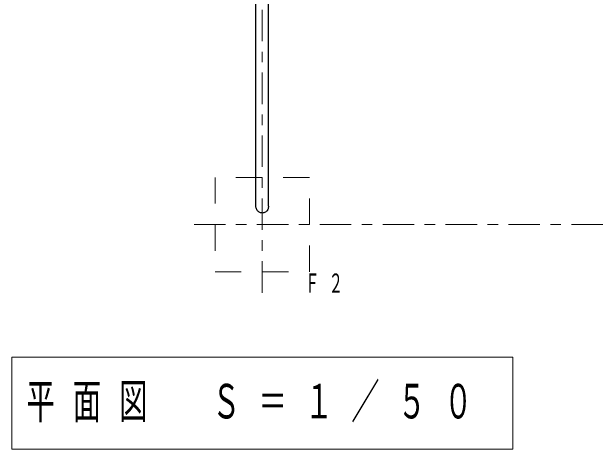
# Model space of a CAD drawing. Units: millimetres on the paper. Extents: x 200 to 618, y 141 to 438.
# Drawn here: x 285 to 340.8, y 304.1 to 345.9 of the extents above; entities that cross this region are included whole.
import ezdxf

# ---------------------------------------------------------------- set-up
doc = ezdxf.new("R2010")
doc.units = ezdxf.units.MM
doc.linetypes.add('USER1', pattern=[4.5, 2.5, -2])
doc.linetypes.add('USER2', pattern=[6, 3, -1, 1, -1])
doc.layers.add('線', color=2, linetype='Continuous', lineweight=25)
doc.layers.add('補助', color=2, linetype='Continuous', lineweight=13)
doc.styles.add('ＭＳ ゴシック', font='')
doc.styles.get('ＭＳ ゴシック').set_extended_font_data('MS Gothic')

msp = doc.modelspace()

# ---------------------------------------------------------------- linework, layer by layer
at = {"layer": '線', "color": 1, "linetype": 'USER2', "lineweight": 13}
for p, q in [((308.929, 319.092), (308.929, 379.092)), ((302.429, 325.592), (379.429, 325.592))]:
    msp.add_line(p, q, dxfattribs=at)
at = {"layer": '線', "color": 7}
for p, q in [((308.324, 327.35), (308.324, 347.03)), ((309.534, 327.35), (309.534, 347.03))]:
    msp.add_line(p, q, dxfattribs=at)
at = {"layer": '線', "color": 7, "lineweight": 13}
for p, q in [((285.029, 312.947), (285.029, 304.147)), ((332.829, 312.947), (285.029, 312.947)), ((332.829, 304.147), (332.829, 312.947)), ((285.029, 304.147), (332.829, 304.147))]:
    msp.add_line(p, q, dxfattribs=at)
at = {"layer": '線', "color": 4, "linetype": 'USER1', "lineweight": 13}
msp.add_lwpolyline([(304.429, 321.092), (313.429, 321.092), (313.429, 330.092), (304.429, 330.092)], close=True, dxfattribs=at)
at = {"layer": '線', "color": 7}
msp.add_lwpolyline([(309.534, 327.35), (309.529, 327.264), (309.514, 327.18), (309.488, 327.098), (309.453, 327.021), (309.409, 326.95), (309.357, 326.885), (309.298, 326.828), (309.232, 326.78), (309.161, 326.742), (309.086, 326.715), (309.008, 326.698), (308.929, 326.692), (308.85, 326.698), (308.773, 326.715), (308.698, 326.742), (308.627, 326.78), (308.561, 326.828), (308.502, 326.885), (308.449, 326.95), (308.405, 327.021), (308.37, 327.098), (308.345, 327.18), (308.33, 327.264), (308.324, 327.35)], dxfattribs=at)

# ---------------------------------------------------------------- texts
at = {"layer": '線', "color": 7, "insert": (286.429, 308.547), "char_height": 3.299, "attachment_point": 4, "style": 'ＭＳ ゴシック'}
msp.add_mtext('\\T1.64;\\W0.6;平面図\u3000Ｓ＝１／５０', dxfattribs=at)
at = {"layer": '補助', "insert": (313.013, 320.925), "char_height": 1.833, "attachment_point": 1, "style": 'ＭＳ ゴシック'}
msp.add_mtext('\\T1.64;\\W0.55;Ｆ２', dxfattribs=at)

doc.saveas('drawing.dxf')
